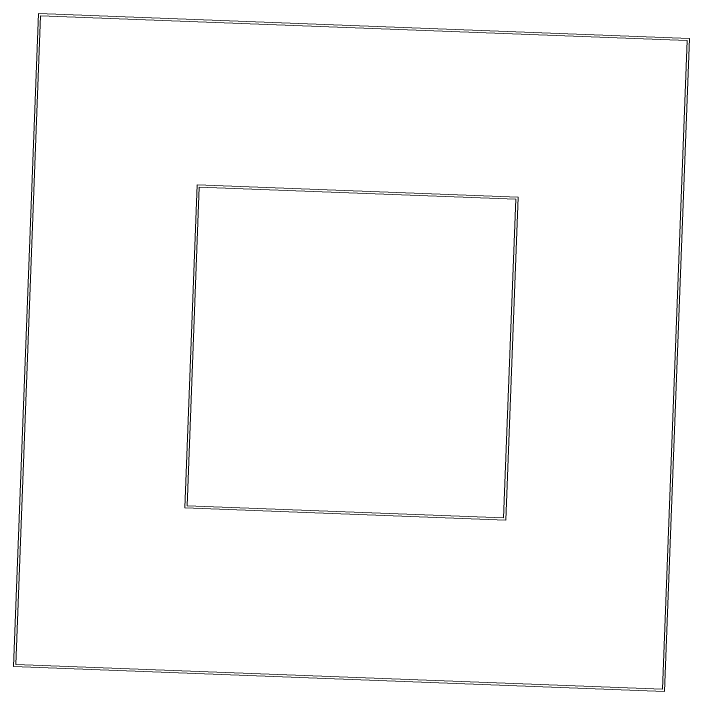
# Model space of a CAD drawing. Header units: millimetres. Extents: x 53282 to 74428, y -557 to 19362.
# Drawn here: x 60190 to 61694, y 7991 to 9501 of the extents above; entities that cross this region are included whole.
import ezdxf

# ---------------------------------------------------------------- set-up
doc = ezdxf.new("R2010")
doc.units = ezdxf.units.MM
doc.header["$MEASUREMENT"] = 0
doc.layers.add('Q-CASE', color=33, linetype='Continuous', lineweight=13)

msp = doc.modelspace()

# ---------------------------------------------------------------- linework, layer by layer
at = {"layer": 'Q-CASE', "color": 40}
for p, q in [((60190, 8046.7), (60245.5, 9500.7)), ((60250.3, 9495.5), (60195.2, 8051.5)), ((61694.4, 9445.4), (60245.5, 9500.7)), ((61689.2, 9440.6), (60250.3, 9495.5)), ((61634.2, 7996.7), (61689.2, 9440.6)), ((61694.4, 9445.4), (61639, 7991.5)), ((60571.3, 8400), (60598.7, 9119.4)), ((61313.2, 9092.2), (60598.7, 9119.4)), ((60603.5, 9114.3), (60576.4, 8404.8)), ((60603.5, 9114.3), (61308, 9087.4)), ((61280.9, 8377.9), (61308, 9087.4)), ((61313.2, 9092.2), (61285.7, 8372.7)), ((61285.7, 8372.7), (60571.3, 8400)), ((60576.4, 8404.8), (61280.9, 8377.9)), ((61639, 7991.5), (60190, 8046.7)), ((60195.2, 8051.5), (61634.2, 7996.7))]:
    msp.add_line(p, q, dxfattribs=at)

doc.saveas('drawing.dxf')
